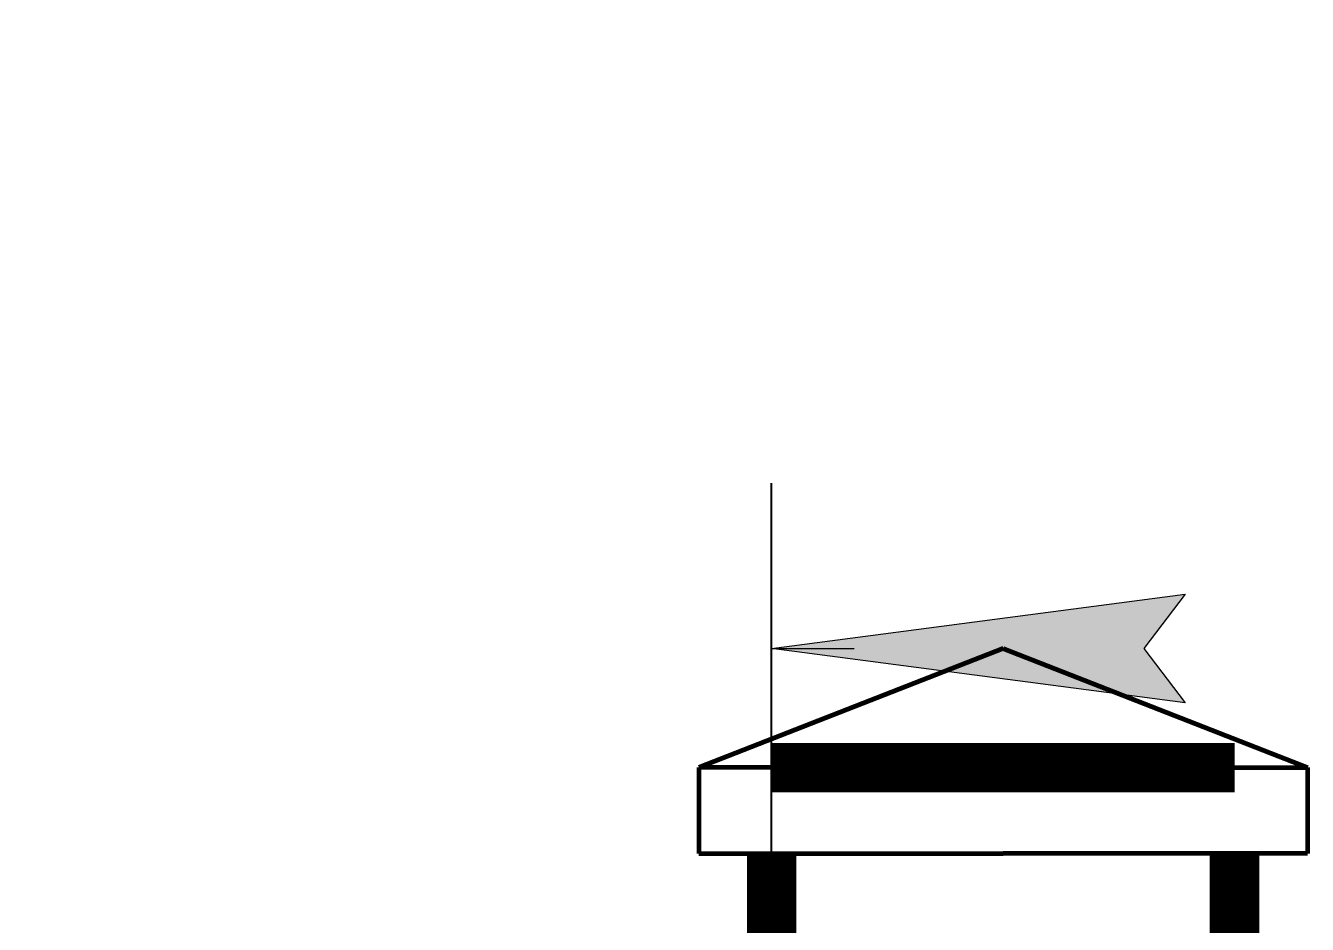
# Model space of a CAD drawing. Header units: millimetres. Extents: x 0 to 594, y 0 to 420.
# Drawn here: x 455.68 to 471.18, y 168.16 to 179.03 of the extents above; entities that cross this region are included whole.
import ezdxf

# ---------------------------------------------------------------- set-up
doc = ezdxf.new("R2010")
doc.units = ezdxf.units.MM
doc.linetypes.add('K5LT_BASIC', pattern=[0])
doc.linetypes.add('K5LT_THIN', pattern=[0])
doc.layers.add('LAYER', color=7, linetype='Continuous')
doc.layers.add('Системный слой', color=7, linetype='Continuous')
doc.styles.add('KDIMTEXTSTYLE', font='GOST_AU.SHX', dxfattribs={"width": 0.96, "oblique": 15, "height": 5})
doc.dimstyles.new('KDIMSTYLE (0.04)', dxfattribs={"dimtxt": 5, "dimasz": 1, "dimexe": 2, "dimexo": 0, "dimgap": 1, "dimtad": 1, "dimlfac": 25, "dimtxsty": 'KDIMTEXTSTYLE', "dimsah": 1, "dimcen": 0, "dimdle": 1, "dimadec": 0, "dimazin": 0, "dimtfac": 0.667, "dimtmove": 0, "dimatfit": 3, "dimfxl": 1, "dimtvp": 1, "dimtolj": 1, "dimtzin": 0, "dimarcsym": 0})

# ---------------------------------------------------------------- blocks, each defined once
blk = doc.blocks.new('KDIMARROW_01')
at = {"layer": 'LAYER'}
blk.add_hatch(color=0, dxfattribs=at).paths.add_polyline_path([(0, 0), (-5, 0.658), (-4.5, 0), (-5, -0.658)])
at = {"layer": 'LAYER', "color": 0, "linetype": 'K5LT_THIN', "lineweight": 18}
for p, q in [((-4.5, 0), (-5, 0.658)), ((-5, 0.658), (0, 0)), ((0, 0), (-5, -0.658)), ((-5, -0.658), (-4.5, 0))]:
    blk.add_line(p, q, dxfattribs=at)
at = {"layer": 'Системный слой', "color": 0, "linetype": 'K5LT_THIN', "lineweight": 18}
blk.add_line((0, 0), (-1, 0), dxfattribs=at)

msp = doc.modelspace()

# ---------------------------------------------------------------- linework, layer by layer
at = {"layer": 'Системный слой', "color": 5, "linetype": 'K5LT_BASIC', "lineweight": 60, "true_color": 0x0000ff}
for p, q in [((467.5026, 171.49944), (463.8226, 170.05944)), ((467.5026, 171.49944), (471.1826, 170.05944)), ((467.5026, 170.05944), (463.8226, 170.05944)), ((463.8226, 170.05944), (463.8226, 169.01944)), ((467.5026, 170.05944), (471.1826, 170.05944)), ((471.1826, 170.05944), (471.1826, 169.01944)), ((463.8226, 169.01944), (467.5026, 169.01944)), ((471.1826, 169.01944), (467.5026, 169.01944))]:
    msp.add_line(p, q, dxfattribs=at)
at = {"layer": 'Системный слой', "color": 5, "linetype": 'K5LT_BASIC', "true_color": 0x0000ff, "const_width": 0.6}
for points in [[(464.7026, 170.05944), (470.3026, 170.05944)], [(464.7026, 166.97038), (464.7026, 169.01944)], [(470.3026, 77.43038), (470.3026, 169.01944)]]:
    msp.add_lwpolyline(points, dxfattribs=at)

# ---------------------------------------------------------------- dimensions: what is measured, and where the dimension line sits
at = {"layer": 'Системный слой', "color": 7}
msp.add_linear_dim(base=(364.7026, 171.49944), p1=(464.7026, 169.01944), p2=(364.7026, 169.01944), location=(414.7026, 171.49944), text='\\H5.0;\\W0.965;\\Q15;\\H5.0;\\W0.965;\\Q15;\\Q15;B', dimstyle='KDIMSTYLE (0.04)', override={"dimexo": 0, "dimblk1": 'KDIMARROW_01', "dimblk2": 'KDIMARROW_01', "dimse1": 0, "dimse2": 0, "dimclrt": 7, "dimtolj": 1}, dxfattribs=at).render()

doc.saveas('drawing.dxf')
